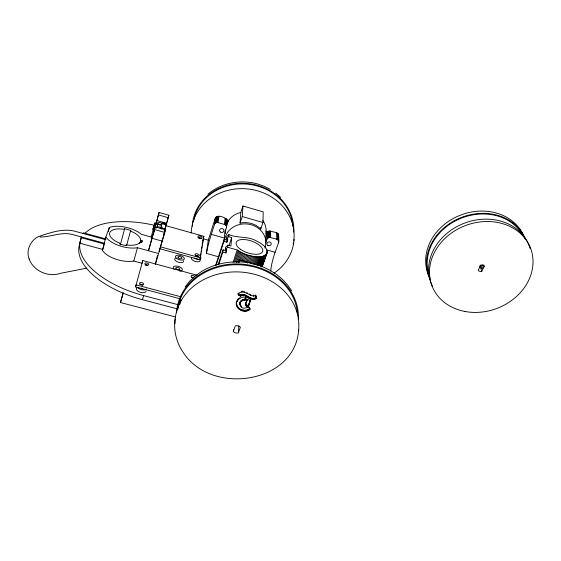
<?xml version="1.0" encoding="UTF-8"?>
<svg xmlns="http://www.w3.org/2000/svg" width="561" height="561" viewBox="0 0 561 561"><rect width="100%" height="100%" fill="white"/><g stroke="black" fill="none" stroke-linecap="round" stroke-linejoin="round"><path stroke-width="0.84" d="M270.788 271.215A14.579 2.139 -74.4 0 1 275.121 252.282L278.635 242.513C279.462 238.236 272.898 238.706 270.542 237.513L270.549 231.097C265.767 230.262 265.451 237.282 265.634 240.459M270.542 237.513L269.799 237.394L269.813 230.978M265.605 242.885L267.225 238.586L269.042 237.45L269.07 231.034M268.326 237.682L268.368 231.265M240.031 303.452C240.487 300.969 243.151 300.121 245.311 299.96C246.09 299.448 245.578 295.885 245.76 297.905C243.937 300.738 236.146 300.542 241.398 307C243.909 310.45 248.088 305.086 249.792 308.873C246.244 314.749 233.145 308.739 236.854 301.11L236.483 303.298L236.539 302.414M267.709 238.067L267.758 231.644M266.903 239.196L266.959 232.759M267.225 238.586L267.274 232.156M265.76 233.972L266.047 231.062A20.182 18.085 3.9 0 0 262.871 220.494M262.99 222.486L263.186 211.841L242.962 206.006L240.816 212.472L240.052 223.138L240.48 223.026A20.694 18.415 3.7 0 1 260.444 228.713L260.725 229.028L262.99 222.486L242.247 216.553L242.962 206.006M260.725 229.028L260.767 227.366M256.665 297.078C251.461 301.867 246.489 293.031 241.468 294.735C240.073 296.51 237.226 291.432 238.327 294.623C240.332 297.442 242.948 293.845 245.325 295.878C246.798 298.242 258.221 301.86 255.935 296.503L255.956 295.633M256.286 298.347L256.307 297.47M256.342 297.021L256.37 296.145M256.517 298.157L256.531 296.39L256.622 297.505M255.073 298.922L255.101 298.045M255.935 296.503L255.36 294.96M255.704 298.662L255.732 297.786M254.421 299.104L254.456 298.228M238.137 294.273C242.597 288.123 248.663 295.878 253.768 295.956L253.796 295.079M253.754 299.216L253.789 298.34M253.074 299.258L253.102 298.382M253.313 296.075L253.341 295.198M251.651 299.125L251.679 298.242M252.366 299.23L252.401 298.347M250.914 298.943L250.949 298.066M250.052 301.923L250.087 301.04M249.778 309.714L249.954 308.627L249.918 309.518M250.262 301.327L250.297 300.451M250.332 298.761L250.367 297.877M250.571 295.331L250.606 294.455M250.374 301.019L249.764 299.953L247.226 299.707L245.43 305.479L247.387 306.208L248.572 305.962L250.472 299.693M248.93 305.079L248.972 304.188M249.224 298.291L249.259 297.414M249.007 307.912L249.042 307.021M249.182 304.378L249.217 303.494M249.561 294.742L249.603 293.866M249.217 308.157L249.47 307.512M249.47 303.557L249.512 302.674M249.785 298.543L249.82 297.667M249.393 309.981L249.813 308.823M249.778 302.702L249.813 301.818M247.948 306.257L250.465 299.932M248.193 306.215L248.228 305.331M248.642 297.996L248.677 297.12M248.397 306.124L248.439 305.233M248.572 305.962L248.607 305.072M248.579 310.387L248.614 309.497L249.428 309.083M248.698 305.724L248.804 304.658M247.387 306.208L247.429 305.317L245.367 304.413M248.032 297.66L248.067 296.783M247.681 306.25L247.429 305.317M247.724 310.717L247.759 309.826L248.614 309.497M246.721 296.832L246.763 295.956M246.405 305.962L246.447 305.072M246.672 301.012L246.714 300.135M246.959 293.031L247.001 292.162M246.882 300.416L246.924 299.539M246.742 306.054L246.784 305.163M246.987 300.107L247.029 299.223L246.097 302.645M246.826 310.955L246.868 310.065L247.759 309.826M247.394 297.274L247.429 296.397M247.071 306.138L247.113 305.254M245.43 305.479L245.473 304.588M245.557 304.174L245.599 303.284M246.006 296.341L246.055 295.472M245.606 305.626L245.648 304.742M245.802 303.473L245.844 302.589L245.438 303.753M245.83 305.752L245.872 304.868M245.907 311.11L245.949 310.219L246.868 310.065M246.104 305.864L246.146 304.974M246.391 301.79L246.44 300.913M245.087 300.072L245.129 299.188M245.325 295.878L245.367 295.002M245.311 299.96L245.36 299.083M245.48 299.798L245.522 298.922M244.968 311.173L245.017 310.282L245.949 310.219M245.318 305.296L245.325 304.195M245.592 299.595L245.704 298.473M245.697 299.076L245.76 297.596M244.14 300.142L244.182 299.258M244.666 295.521L244.715 294.651M244.028 311.145L244.077 310.254C240.536 310.016 236.973 307.47 236.532 303.781L236.469 304.672M244.785 300.114L244.834 299.237M243.425 295.128L243.474 294.252M243.404 300.254L243.446 299.378M243.088 311.025L243.137 310.128M244.035 295.275L244.084 294.399M244.133 292.029L244.175 291.159M242.808 291.923L242.857 291.054M242.85 295.086L242.899 294.216M242.043 310.773L242.093 309.882M242.703 300.472L242.752 299.595M241.482 301.159L241.532 300.275M241.84 295.324L241.889 294.455M241.398 307L241.447 306.117M242.317 295.156L242.373 294.28M242.064 300.773L242.114 299.897M240.564 302.141L240.62 301.257M240.971 295.956L241.027 295.079M241.153 295.85L241.209 294.974M240.978 301.615L241.034 300.738M241.581 292.043L241.63 291.173M240.557 310.177L240.606 309.286M240.816 306.411L240.872 305.521M241.412 295.605L241.468 294.735M239.259 309.37L239.316 308.48M240.206 295.878L240.262 295.002M240.403 295.956L240.459 295.079M240.599 295.998L240.648 295.128M233.46 329.784L233.671 331.867A4.411 3.71 2.6 0 0 237.892 332.968L238.411 332.806L238.818 326.004M240.094 305.009L240.024 303.354M240.248 302.723L240.304 301.839M240.788 296.005L240.837 295.128M239.316 295.374L239.302 294.448M239.386 295.416L239.442 294.539M239.526 295.507L239.512 294.588M239.673 295.591L239.652 294.672M239.806 295.668L239.863 294.798M236.791 301.993L237.948 299.981L239.792 298.396L239.849 297.519M240.01 295.78L240.066 294.904M238.516 294.791L238.572 293.922M238.348 299.539L238.404 298.662L237.591 300.451M238.748 294.967L238.804 294.097M238.187 308.382L238.243 307.491M239.021 295.163L239.07 294.287M239.245 295.324L239.231 294.399M237.345 307.246L237.401 306.355M238.194 294.448L238.327 292.996M237.948 299.981L238.004 299.104M238.327 294.623L238.383 293.747M239.14 262.415L239.309 259.883L262.183 266.223M236.77 305.997L236.826 305.114M237.008 301.453L237.072 300.57M175.074 318.943C173.398 330.681 176.568 342.813 183.265 352.532C212.521 397.665 301.573 382.665 298.768 323.353M239.968 304.237L240.08 302.568M262.001 267.162L267.085 252.885C267.716 246.903 261.026 243.404 256.552 240.971C247.99 235.999 237.752 238.327 228.895 234.638L226.602 236.707L226.392 238.776L227.878 239.196L226.889 242.205L223.93 241.377L224.148 239.295L227.093 240.122L226.889 242.205M226.392 238.776L228.699 236.7L231.665 237.534L230.915 245.991L227.892 245.15L225.55 247.254L225.333 249.428L226.847 249.848L225.838 252.913L222.808 252.071L223.033 249.89L226.055 250.732L225.838 252.913M224.659 239.4L225.256 236.952L227.436 232.542A20.757 18.457 3.6 0 1 237.766 225.003L240.389 224.316A20.757 18.457 3.6 0 1 260.416 230.017L262.134 231.931A20.757 18.457 3.6 0 1 265.907 243.39L264.981 248.116M225.333 249.428L227.689 247.31L227.892 245.15M228.699 236.7L228.895 234.638M226.455 225.298L228.643 220.417A20.182 18.085 3.9 0 1 238.684 213.033L240.816 212.472M224.709 239.947L224.428 237.591A21.087 18.815 3.8 0 1 225.234 231.497L226.574 227.079L226.209 225.746L226.861 219.442C224.105 217.163 217.71 214.169 215.298 218.075L208.292 240.178L206.434 253.425L218.138 256.658M226.49 226.392L226.861 219.442M226.455 227.752L227.135 220.087M226.574 227.079L227.219 220.761M226.209 225.746L225.753 225.178L226.413 218.888M225.234 231.497L225.403 229.912M225.753 225.178L225.157 224.737L225.824 218.446M225.157 224.737L224.456 224.442L225.129 218.159M224.456 224.442L218.103 222.64L218.874 216.378M206.434 253.425A14.775 1.038 -74.4 0 1 211.294 234.365L214.772 223.734L215.866 222.815L217.338 222.521L218.124 216.251M216.581 222.577L217.373 216.315M215.866 222.815L216.672 216.546M214.772 223.734L215.592 217.458M215.249 223.208L216.062 216.932M214.47 224.358L215.298 218.075M294.104 239.428C293.193 253.032 285.374 265.809 273.957 273.172M139.766 243.586L140.657 240.339L142.199 240.76L141.709 242.457L140.145 242.114A15.967 7.384 14.6 0 1 126.982 244.996L126.036 244.827L125.804 245.564L122.621 244.855L119.535 243.853L119.781 243.116L118.89 242.78A15.967 7.384 14.6 0 1 109.739 232.829A15.967 7.384 14.6 0 1 123.476 229.232L124.395 229.4L124.626 228.713L130.671 230.389L126.555 245.718M159.731 248.705L199.954 259.764L200.221 258.032M200.614 255.437L200.88 253.705M201.14 251.973L201.406 250.248M201.665 248.516L201.932 246.784M202.198 245.052L202.591 242.457M202.851 240.725L203.117 238.993M199.954 259.764L203.825 236.293L166.007 225.711M80.426 240.978L81.387 236.959L79.816 243.719A73.701 35.392 15.5 0 0 143.651 295.598L178.244 304.749M278.522 236.048C279.343 231.826 272.877 232.275 270.549 231.097M177.942 308.48L179.211 302.645A6.83 0.61 -71.4 0 1 180.824 299.763A6.83 0.61 -71.4 0 1 179.667 304.777M80.293 240.942L79.332 244.947L80.539 242.107M163.721 235.508L163.847 235.01M164.015 234.302L164.752 231.279M164.639 230.466L168.896 215.256L159.086 212.493L148.504 250.76L154.534 229.561L164.745 232.401L155.432 264.245M164.745 232.401L165.383 229.779L155.229 226.946L153.602 232.696L159.086 212.493M159.352 250.423L159.177 251.153L165.383 229.779M164.562 231.286L165.144 228.874L161.491 227.85M155.313 264.287L157.508 255.346M142.136 263.312L133.799 261.054L131.716 261.335A21.073 10.028 14.4 0 1 103.364 251.679L102.411 250.437L105.833 237.001L109.395 227.429L110.966 226.939A21.241 9.818 14.6 0 1 139.815 233.095L141.414 234.316L152.115 237.275M161.203 228.958L160.951 227.493L161.905 223.643L166.301 224.877L166.4 224.47L162.003 223.236L162.178 222.563L166.561 223.797M108.343 231.56L109.395 227.429M161.996 228.257L161.498 225.319L157.76 224.274L157.192 226.441L160.951 227.493M120.342 244.884L124.626 228.713M151.211 237.015L155.088 222.654L154.563 224.519M175.544 316.958L120.475 302.533L123.168 292.709M180.046 298.747L135.538 286.916L142.796 260.514L197.051 275.248M133.799 261.054L137.466 247.738L158.539 253.509M141.744 242.387L142.199 240.76M142.235 262.506L142.796 260.514M135.538 286.916L136.113 284.855L180.677 296.72M164.668 229.968L168.896 215.256M102.411 250.437L104.108 244.785M156.729 228.082L157.76 224.274M161.217 226.048L161.905 223.643M177.143 308.838L142.473 299.7L143.651 295.598M163.581 235.318L164.282 232.892M140.657 240.339L140.685 240.269A15.967 7.384 14.6 0 0 131.316 231.405L130.454 231.076L130.671 230.389M120.475 302.533L123.175 293.403M203.44 237.52L203.825 236.293M215.606 265.465L224.148 239.295M216.16 265.171L223.93 241.377M218.131 264.855L223.033 249.89M218.811 264.245L222.808 252.071M227.093 240.122L227.584 238.621M226.055 250.732L226.553 249.203M228.972 245.669L231.665 237.534M240.052 223.138L242.247 216.553M233.074 262.373L237.205 249.968L227.689 247.31M234.239 262.169L238.13 250.613L237.24 249.996M235.452 261.945L239.07 251.216L238.13 250.613M236.433 262.534L240.059 251.798L239.07 251.216M237.738 262.268L241.097 252.366L240.059 251.798M238.509 262.239L239.309 259.883M239.077 261.98L242.163 252.906L241.097 252.366M240.732 260.844L243.264 253.418L242.163 252.906M241.854 261.328L244.393 253.902L243.264 253.418M243.285 260.956L245.543 254.357L244.393 253.902M244.449 261.377L246.714 254.778L245.543 254.357M245.339 262.583L247.892 255.164C253.853 256.65 263.137 259.161 267.085 252.885M246.812 262.106L249.084 255.514M247.71 263.242L250.269 255.823M249.175 262.681L251.454 256.096M250.059 263.733L252.625 256.328M251.503 263.095L253.789 256.517M252.352 264.063L254.925 256.665M253.46 264.161L256.04 256.77M254.547 264.217L257.127 256.833M255.592 264.231L258.179 256.854M256.314 265.016L259.189 256.826M233.341 331.481L235.297 325.927L235.816 325.766A4.411 3.71 2.6 0 1 240.052 326.881L240.374 327.266L238.411 332.806M257.275 264.939L260.157 256.756M257.906 265.641L261.075 256.643M258.768 265.479L261.938 256.489M259.582 265.276L262.751 256.293M260.045 265.844L263.502 256.054M260.444 266.37L264.189 255.781M261.068 266.047L264.82 255.465M261.552 266.335L265.584 254.953M262.345 264.953L263.775 260.921M265.493 256.075L267.211 251.23M261.959 266.489L267.246 251.805M262.015 266.84L267.204 252.352M480.777 265.143L478.203 270.416A3.731 3.135 -20.7 0 0 481.541 271.384L484.346 266.447L483.666 264.946M82.888 233.453L83.28 232.787L105.342 238.825M185.123 286.93L189.625 281.271L194.997 276.173L201.357 271.615C215.038 263.186 231.707 260.269 247.541 262.625M207.879 194.239C221.497 182.613 241.013 179.134 258.074 184.113L264.448 186.413L270.374 189.422M239.792 298.396C241.265 297.709 245.129 295.738 245.711 298.179M253.768 295.956L255.332 295.836M39.193 236.293C30.638 239.799 25.645 250.395 29.193 259.098M86.766 268.144L60.35 273.347C48.33 277.576 33.33 270.984 29.074 258.789M137.466 247.738L135.376 247.997A21.241 9.818 14.6 0 1 106.8 238.236L105.833 237.001M269.042 237.45L269.799 237.394M244.077 310.254L245.017 310.282M217.338 222.521L218.103 222.64M79.914 243.236L102.775 249.442M105.903 239.75L73.926 230.999C62.58 228.523 50.848 232.45 40.217 236.062L39.852 236.763L40.21 237.023C51.002 237.086 61.563 231.518 72.355 234.491L104.591 243.292L104.332 244.007L81.184 237.689M160.292 246.784L200.558 257.864M152.073 238.306L162.255 241.118M211.294 234.365L224.47 238.06M266.251 249.792L275.121 252.282M156.842 220.564L166.68 223.32M203.229 238.762L208.292 240.178M158.433 214.933L168.3 217.71M227.051 220.031L228.608 220.473M266.04 231.125L268.333 231.777M226.995 220.585L228.551 221.027M266.033 231.693L267.562 232.128M246.714 254.778L247.892 255.164M263.039 266.917L270.143 270.339L276.811 274.645L282.625 279.525L287.611 284.988L291.699 290.935M275.795 193.103L280.626 197.381M479.655 265.949L481.99 271.244M240.143 304.125L240.431 304.854M225.143 231.63L225.206 232.38A20.785 18.618 3.9 0 0 225.403 233.593M278.656 235.396L278.768 241.854M278.593 234.729L278.705 241.181M278.536 236.854L278.635 242.513M278.34 234.105L278.452 240.55M277.919 233.551L278.018 239.996M277.351 233.124L277.443 239.561M276.671 232.843L276.755 239.274M200.074 259.974A4.516 2.125 17.1 0 1 195.445 261.496A4.516 2.125 17.1 0 1 191.68 257.667M153.602 230.241A4.411 1.985 15.8 0 1 153.553 227.738M200.515 256.833A4.523 2.118 17.2 0 1 200.193 258.944M198.475 259.28A4.523 2.118 17.2 0 1 194.106 258.081M146.112 291.159A5.021 2.567 15 0 1 139.373 291.951A5.021 2.567 15 0 1 137.396 287.52M202.809 241.966A4.348 1.964 17.2 0 1 202.17 243.334M85.146 233.173A73.701 35.392 15.5 0 1 154.534 225.312M183.524 260.788A4.593 2.181 16.5 0 1 178.146 262.155A4.593 2.181 16.5 0 1 175.53 258.053M142.34 288.417A2.349 1.192 15 0 1 141.162 288.102M146.575 289.034A5.028 2.56 15 0 1 142.031 289.778A5.028 2.56 15 0 1 137.494 287.26M191.364 277.422A2.209 1.08 17.1 0 1 191.736 277.288M145.797 265.08A2.244 1.094 15.3 0 1 146.687 264.911M198.187 237.871A2.034 0.912 17.2 0 1 200.943 238.635M195.705 255.718A2.111 0.989 17.2 0 1 198.131 256.552M153.735 227.163A4.418 1.978 15.8 0 1 154.254 225.249M203.229 238.93A4.355 1.956 17.2 0 1 202.935 240.879M142.473 299.7A73.526 35.609 15.5 0 1 79.318 245.402M174.24 269.287A4.705 2.279 16.5 0 1 175.193 266.068A4.705 2.279 16.5 0 1 181.736 268.305A4.705 2.279 16.5 0 1 179.674 271.138M176.582 312.659A60.953 51.724 2.8 0 1 240.55 264.042A60.953 51.724 2.8 0 1 298.277 319.574M298.55 329.833A61.941 52.278 2.7 0 1 298.333 331.523M174.976 323.76A61.941 52.278 2.7 0 1 235.466 271.889A61.941 52.278 2.7 0 1 298.768 323.024M177.823 308.585A60.111 51.009 2.8 0 1 240.024 264.82A60.111 51.009 2.8 0 1 297.491 314.595M293.536 242.254A51.458 45.946 4.2 0 1 293.214 243.93M191.259 232.955A51.458 45.946 4.2 0 1 246.09 188.805A51.458 45.946 4.2 0 1 293.789 240.557M192.339 226.265A50.771 45.497 4.3 0 1 245.48 183.363A50.771 45.497 4.3 0 1 293.712 232.135M193.58 221.286A50.076 44.873 4.3 0 1 245.003 184.001A50.076 44.873 4.3 0 1 292.961 226.244M482.902 265.058A1.907 0.715 -73 0 1 482.593 267.877A1.907 0.715 -73 0 1 481.373 267.899A1.907 0.715 -73 0 1 482.516 265.065M432.482 286.341A52.489 44.151 -20.8 0 1 464.066 223.299A52.489 44.151 -20.8 0 1 530.103 248.537M430.329 279.862A51.78 43.737 -21 0 1 459.129 218.376A51.78 43.737 -21 0 1 525.201 238.544M429.502 277.337A51.507 43.583 -21.1 0 1 427.384 249.133L429.523 243.376A51.507 43.583 -21.1 0 1 457.573 216.322L464.031 213.86A51.507 43.583 -21.1 0 1 524.731 238.488M480.798 265.108A3.731 3.135 -20.7 0 1 484.143 266.075M429.971 277.4A51.065 43.141 -21 0 1 459.347 218.965A51.065 43.141 -21 0 1 523.511 236.609M156.084 224.765A2.209 0.982 15.9 0 1 156.224 224.54M198.096 237.794A2.174 0.975 17.2 0 1 201.048 238.621M195.642 255.641A2.265 1.059 17.2 0 1 198.243 256.531M193.797 277.625A1.978 0.968 17.1 0 1 191.182 276.475A1.978 0.968 17.1 0 1 192.465 275.458A1.978 0.968 17.1 0 1 194.856 276.783M192.016 277.429A1.978 0.968 17 0 1 193.44 277.919M139.836 284.63A2.09 1.059 15 0 1 142.69 285.395M145.082 264.981A2.006 0.982 15.3 0 1 147.816 265.725M240.55 249.343A13.976 6.199 18.9 0 0 262.541 251.749A13.976 6.199 18.9 0 0 245.255 239.624A13.976 6.199 18.9 0 0 240.55 249.343M220.361 232.002A2.195 1.964 7.2 0 0 223.895 230.844A2.195 1.964 7.2 0 0 220.929 228.65A2.195 1.964 7.2 0 0 220.361 232.002M267.892 245.48A2.167 1.928 0.4 0 0 271.222 243.944A2.167 1.928 0.4 0 0 268.06 242.142A2.167 1.928 0.4 0 0 267.892 245.48M158.16 223.811A2.132 0.947 15.9 0 0 161.603 224.127A2.132 0.947 15.9 0 0 159.022 222.373A2.132 0.947 15.9 0 0 158.16 223.811M176.498 258.291A4.6 2.174 16.6 0 0 184.099 259.35A4.6 2.174 16.6 0 0 179.155 255.241A4.6 2.174 16.6 0 0 176.498 258.291M178.328 257.927A2.146 1.017 16.6 0 0 181.869 258.425A2.146 1.017 16.6 0 0 179.569 256.51A2.146 1.017 16.6 0 0 178.328 257.927M176.133 268.908A2.195 1.066 16.5 0 0 179.772 269.399A2.195 1.066 16.5 0 0 177.423 267.415A2.195 1.066 16.5 0 0 176.133 268.908M465.048 311.495A52.769 44.319 -20.7 0 0 531.947 252.618A52.769 44.319 -20.7 0 0 446.752 236.777A52.769 44.319 -20.7 0 0 465.048 311.495M195.523 255.276A2.265 1.052 17.2 0 0 199.239 255.809A2.265 1.052 17.2 0 0 196.771 253.782A2.265 1.052 17.2 0 0 195.523 255.276M198.447 237.331A2.181 0.975 17.3 0 0 202.023 237.871A2.181 0.975 17.3 0 0 199.639 235.964A2.181 0.975 17.3 0 0 198.447 237.331M140.033 284.034A2.097 1.059 15 0 0 143.539 284.469A2.097 1.059 15 0 0 141.386 282.555A2.097 1.059 15 0 0 140.033 284.034M145.292 264.329A2.013 0.975 15.3 0 0 148.651 264.778A2.013 0.975 15.3 0 0 146.568 262.983A2.013 0.975 15.3 0 0 145.292 264.329"/></g></svg>
